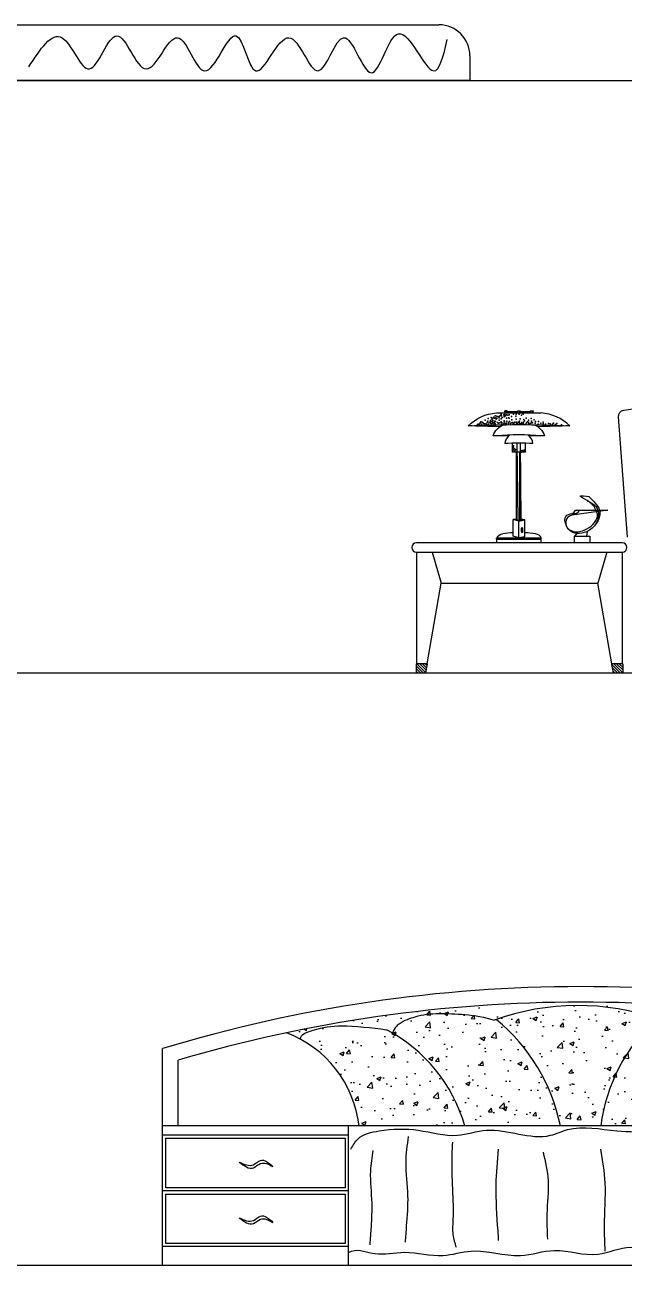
# Model space of a CAD drawing. Header units: inches. Extents: x 18.5 to 61, y 8.5 to 33.3.
# Drawn here: x 51.442 to 53.378, y 15.048 to 19.056 of the extents above; entities that cross this region are included whole.
import ezdxf

# ---------------------------------------------------------------- set-up
doc = ezdxf.new("R2010")
doc.units = ezdxf.units.IN
doc.header["$MEASUREMENT"] = 0
for name, color, linetype in [('02', 2, 'Continuous'), ('1', 1, 'Continuous'), ('4', 4, 'Continuous'), ('8', 8, 'Continuous')]:
    doc.layers.add(name, color=color, linetype=linetype)

msp = doc.modelspace()

# ---------------------------------------------------------------- hatches: boundary and pattern name
at = {"layer": '8'}
h = msp.add_hatch(dxfattribs=at)
h.set_pattern_fill('ANSI31', color=256, scale=0.05, style=0)
h.set_pattern_definition([(135, (47.3731673, 7.096654), (0.0044194174, 0.0044194174), [])])
h.paths.add_polyline_path([(53.3718, 16.9915, -0.414214), (53.3738, 16.9895), (53.3738, 16.9619), (53.3417, 16.9619), (53.337, 16.9891, -0.465152), (53.339, 16.9915)])
h.paths.add_polyline_path([(52.7402, 16.9919, -0.465152), (52.7422, 16.9896), (52.7374, 16.9619), (52.7054, 16.9619), (52.7054, 16.9899, -0.414214), (52.7074, 16.9919)])
h = msp.add_hatch(dxfattribs=at)
h.set_pattern_fill('AR-CONC', color=256, scale=0.02, style=0)
h.set_pattern_definition([(50, (-78.99893, -12.13597), (0.14345204, -0.01255043), [0.015, -0.165]), (355, (-78.99893, -12.13597), (-0.02775027, 0.15043843), [0.012, -0.132]), (100.4514, (-78.98698, -12.13702), (0.11570188, 0.13788791), [0.01274804, -0.14022842]), (46.1842, (-78.99893, -12.09597), (0.2134482, -0.0331038), [0.0225, -0.2475]), (96.6356, (-78.98114, -12.09873), (0.18693254, 0.19482357), [0.01912206, -0.2103426]), (351.1842, (-78.99893, -12.09597), (0.1869324, 0.19482372), [0.018, -0.198]), (21, (-78.97893, -12.10597), (0.11938141, -0.08052378), [0.015, -0.165]), (326, (-78.97893, -12.10597), (0.04866307, 0.14503001), [0.012, -0.132]), (71.4514, (-78.96898, -12.11268), (0.16804453, 0.0645061), [0.01274804, -0.14022842]), (37.5, (-78.99893, -12.13597), (0.002431971, 0.06657877), [0, -0.1304, 0, -0.134, 0, -0.1325]), (7.5, (-78.99893, -12.13597), (0.052613907, 0.078882342), [0, -0.0764, 0, -0.1274, 0, -0.0505]), (327.5, (-79.04353, -12.13597), (0.106764487, -0.004510974), [0, -0.05, 0, -0.156, 0, -0.207]), (317.5, (-79.06353, -12.13597), (0.116637234, 0.020020996), [0, -0.065, 0, -0.1036, 0, -0.147])])
edge = h.paths.add_edge_path()
edge.add_arc((52.5825, 15.3773), 0.6013, 11.5623, 50.58)
edge.add_arc((53.228, 15.0955), 0.7915, 70.6735, 109.4614, ccw=False)
edge.add_spline(control_points=[(53.49, 15.8424), (53.5394, 15.8592), (53.6075, 15.8633), (53.7481, 15.857), (53.8103, 15.8381), (53.8319, 15.818), (53.8416, 15.7963)], knot_values=[23.436386, 23.436386, 23.436386, 23.436386, 110.390343, 192.048376, 235.610607, 252.17932, 252.17932, 252.17932, 252.17932], degree=3, periodic=0)
edge.add_arc((54.0991, 15.3584), 0.508, 117.3892, 120.4513, ccw=False)
edge.add_spline(control_points=[(53.8654, 15.8095), (53.9075, 15.8152), (53.9648, 15.8269), (54.0353, 15.8142), (54.1368, 15.7948), (54.1414, 15.7809), (54.1416, 15.7784)], knot_values=[31.474715, 31.474715, 31.474715, 31.474715, 130.046163, 211.704196, 255.266426, 263.79681, 263.79681, 263.79681, 263.79681], degree=3, periodic=0)
edge.add_arc((54.3168, 15.4561), 0.3669, 110.8676, 118.5325, ccw=False)
edge.add_arc((53.2368, 11.2916), 4.6063, 78.1057, 101.8943)
edge.add_arc((52.1567, 15.4561), 0.3669, 6.5328, 69.1324, ccw=False)
edge.add_line((52.5212, 15.4978), (53.1716, 15.4978))
h.paths.add_polyline_path([(53.4843, 15.8444, 0.168921), (52.9643, 15.8418, -0.171911), (53.1716, 15.4978), (53.3019, 15.4978, -0.180709)], flags=16)
edge = h.paths.add_edge_path(flags=17)
edge.add_line((53.3019, 15.4978), (53.6106, 15.4978))
edge.add_arc((54.0991, 15.3584), 0.508, 120.4513, 164.0757, ccw=False)
edge.add_spline(control_points=[(53.8416, 15.7963), (53.8319, 15.818), (53.8103, 15.8381), (53.7481, 15.857), (53.6075, 15.8633), (53.5394, 15.8592), (53.49, 15.8424)], knot_values=[23.436386, 23.436386, 23.436386, 23.436386, 40.005099, 83.56733, 165.225363, 252.17932, 252.17932, 252.17932, 252.17932], degree=3, periodic=0)
edge.add_arc((53.228, 15.0955), 0.7915, 70.6735, 71.1097)
edge.add_arc((53.8569, 15.427), 0.5595, 131.7599, 172.7332)
edge = h.paths.add_edge_path(flags=17)
edge.add_line((53.6106, 15.4978), (53.9523, 15.4978))
edge.add_arc((54.3168, 15.4561), 0.3669, 118.5325, 173.4672, ccw=False)
edge.add_spline(control_points=[(54.1416, 15.7784), (54.1414, 15.7809), (54.1368, 15.7948), (54.0353, 15.8142), (53.9648, 15.8269), (53.9075, 15.8152), (53.8654, 15.8095)], knot_values=[31.474715, 31.474715, 31.474715, 31.474715, 40.005099, 83.56733, 165.225363, 263.79681, 263.79681, 263.79681, 263.79681], degree=3, periodic=0)
edge.add_arc((54.0991, 15.3584), 0.508, 117.3892, 120.4511)
edge.add_spline(control_points=[(53.8421, 15.7952), (53.842, 15.7956), (53.8418, 15.796), (53.8416, 15.7963)], knot_values=[23.149028, 23.149028, 23.149028, 23.149028, 23.436386, 23.436386, 23.436386, 23.436386], degree=3, periodic=0)
edge.add_arc((54.0991, 15.3584), 0.508, 120.4513, 164.0757)

# ---------------------------------------------------------------- linework, layer by layer
at = {"layer": '02'}
for p, q in [((51.1193, 19.056), (52.7793, 19.056)), ((52.8793, 18.956), (52.8793, 18.876)), ((52.8793, 18.876), (51.3703, 18.876)), ((52.991, 17.8055), (53.0002, 17.8055)), ((53.0165, 17.6749), (53.0165, 17.7037)), ((53.0347, 17.4557), (53.0315, 17.7041)), ((53.0452, 17.4562), (53.0432, 17.7041)), ((53.0584, 17.6749), (53.0584, 17.7037)), ((53.0584, 17.6749), (53.0165, 17.6749)), ((53.0298, 17.4564), (53.0298, 17.6749)), ((53.0403, 17.4557), (53.0403, 17.6749)), ((53.2201, 17.4881), (53.3243, 17.4881)), ((53.3243, 17.4871), (53.2244, 17.4733)), ((53.0298, 17.4588), (53.0187, 17.4579)), ((53.0187, 17.4038), (53.0187, 17.4579)), ((53.0371, 17.4526), (53.0187, 17.4579)), ((53.0371, 17.4526), (53.0571, 17.4563)), ((53.0371, 17.3977), (53.0371, 17.4526)), ((53.0571, 17.4563), (53.0452, 17.4582)), ((53.0571, 17.4011), (53.0571, 17.4564)), ((52.9651, 17.3935), (52.9651, 17.3969)), ((53.2244, 17.4117), (53.2169, 17.4032)), ((53.2169, 17.3819), (53.2169, 17.4032)), ((53.2169, 17.4032), (53.2669, 17.4032)), ((53.2573, 17.4032), (53.2595, 17.4191)), ((53.2669, 17.4032), (53.2669, 17.3819)), ((52.7064, 17.3519), (53.3724, 17.3519)), ((52.7573, 17.3519), (52.7864, 17.2519)), ((53.3216, 17.3519), (53.2924, 17.2519)), ((52.7415, 16.9915), (52.7864, 17.2519)), ((52.7864, 17.2519), (53.2924, 17.2519)), ((53.3375, 16.9908), (53.2924, 17.2519)), ((52.7054, 16.9899), (52.7054, 16.9619)), ((52.7074, 16.9919), (52.7402, 16.9919)), ((52.7374, 16.9619), (52.7422, 16.9896)), ((52.4868, 15.2878), (51.8868, 15.2878))]:
    msp.add_line(p, q, dxfattribs=at)
for points in [[(52.8739, 17.7603, -0.178639), (52.9651, 17.802), (53.1099, 17.802)], [(52.998, 17.802), (52.998, 17.8044, -0.204461), (53.0003, 17.8055, 0.555281), (52.9995, 17.8075), (52.9995, 17.8083), (52.9917, 17.8083), (52.9917, 17.8075, 0.555281), (52.9909, 17.8055, -0.204461), (52.9932, 17.8044), (52.9932, 17.802)], [(53.0351, 17.802), (53.0351, 17.8044, 0.204461), (53.0328, 17.8055, -0.555281), (53.0336, 17.8075), (53.0336, 17.8083), (53.0415, 17.8083), (53.0415, 17.8075, -0.555281), (53.0422, 17.8055, 0.204461), (53.0399, 17.8044), (53.0399, 17.802)], [(53.077, 17.8028, 0.094811), (53.0734, 17.8059), (53.0424, 17.8059)], [(53.077, 17.802), (53.077, 17.8044, 0.204461), (53.0748, 17.8055, -0.555282), (53.0755, 17.8075), (53.0755, 17.8083), (53.0834, 17.8083), (53.0834, 17.8075, -0.555282), (53.0841, 17.8055, 0.204461), (53.0819, 17.8044), (53.0819, 17.802)], [(53.3883, 17.4), (53.3589, 17.7892, -0.40152), (53.3764, 17.8106), (53.4069, 17.8146), (53.4702, 17.4191)], [(52.9761, 17.7574, -0.005704), (52.8733, 17.7603, -0.023086), (53.2016, 17.7603, -0.005704), (53.0989, 17.7574)], [(53.0047, 17.7281), (52.9549, 17.7281, -0.227544), (52.9877, 17.7638, -0.227544)], [(53.0873, 17.7638, -0.227544), (53.1201, 17.7281), (53.0703, 17.7281)], [(53.0447, 17.4295), (53.0447, 17.4235, 0.108832), (53.0465, 17.4155)], [(53.0447, 17.4295, -0.544955), (53.0462, 17.4271, 0.064522), (53.0465, 17.4155)], [(53.0465, 17.4155), (53.0505, 17.4163, -0.055126), (53.0503, 17.4279, 0.486218), (53.0491, 17.4302), (53.0449, 17.4295)], [(53.3724, 16.9913), (53.3724, 17.352, 0.967186), (53.3714, 17.3819), (52.7064, 17.3819, 1), (52.7064, 17.3519), (52.7064, 16.9917)], [(53.3738, 16.9615), (53.3738, 16.9895, 0.414214), (53.3718, 16.9915), (53.339, 16.9915, 0.465152), (53.337, 16.9891), (53.3418, 16.9615)]]:
    msp.add_lwpolyline(points, format="xyb", dxfattribs=at)
for points in [[(53.0326, 17.8059), (53.0016, 17.8059)], [(53.1099, 17.3969), (52.9651, 17.3969)], [(53.0571, 17.4011), (53.0371, 17.3977), (53.0187, 17.4038)], [(53.0505, 17.4284), (53.0464, 17.4277)], [(53.1099, 17.3819), (53.1099, 17.3969)], [(52.9651, 17.3935), (53.1099, 17.3935)], [(52.9655, 17.3935), (52.9655, 17.3819)]]:
    msp.add_lwpolyline(points, dxfattribs=at)
msp.add_lwpolyline([(51.8968, 15.4578), (52.4768, 15.4578), (52.4768, 15.2978), (51.8968, 15.2978)], close=True, dxfattribs=at)
for centre, radius, start, end in [((52.7793, 18.956), 0.1, 360, 90), ((53.0078, 17.7948), 0.0127, 119.1208, 140.2305), ((53.0981, 17.6546), 0.1479, 45.5945, 85.4316), ((53.0375, 16.7465), 0.9842, 85.7804, 94.2196), ((53.0359, 17.6964), 0.0445, 130.1548, 171.8287), ((53.039, 17.6964), 0.0445, 8.1713, 49.8452), ((53.0375, 16.9453), 0.7588, 86.5578, 93.4422), ((53.038, 17.5015), 0.0459, 259.6228, 278.9967), ((52.9894, 17.3828), 0.0281, 98.4064, 150.0209), ((53.0384, 17.1173), 0.2981, 93.798, 100.2614), ((53.0384, 17.1173), 0.2981, 79.7386, 86.398), ((53.09, 17.3895), 0.0212, 20.3456, 85.9287), ((52.7074, 16.9899), 0.002, 90, 180), ((52.7402, 16.9899), 0.002, 350.2176, 90)]:
    msp.add_arc(centre, radius, start, end, dxfattribs=at)
for points in [[(51.4548, 18.9198), (51.5622, 19.0144), (51.6506, 18.9135), (51.739, 19.0207), (51.8337, 18.9135), (51.9348, 19.0144), (52.0232, 18.9072), (52.1242, 19.0207), (52.1874, 18.9072), (52.2947, 19.0144), (52.3894, 18.9072), (52.4715, 19.0144), (52.5599, 18.9009), (52.6483, 19.027), (52.762, 18.9072), (52.8062, 19.0081)], [(53.2201, 17.4881), (53.2308, 17.4839), (53.2265, 17.4786), (53.2084, 17.4765)], [(52.6801, 15.4636), (52.672, 15.3802), (52.6781, 15.2724), (52.674, 15.1748), (52.6699, 15.1219)], [(52.8226, 15.4453), (52.8205, 15.364), (52.8246, 15.2521), (52.8246, 15.1992), (52.8246, 15.1464), (52.8348, 15.1057)], [(52.5661, 15.4189), (52.558, 15.3518), (52.5621, 15.248), (52.56, 15.1728), (52.556, 15.1138)], [(52.9711, 15.4229), (52.963, 15.307), (52.9691, 15.1586), (52.9711, 15.1281)], [(53.1156, 15.4128), (53.1319, 15.3213), (53.1278, 15.2135), (53.1299, 15.1321)], [(53.3008, 15.4229), (53.3151, 15.3131), (53.313, 15.1748), (53.3151, 15.0935)], [(52.1341, 15.3811), (52.1801, 15.3725), (52.203, 15.3866), (52.2432, 15.3663)], [(52.1341, 15.3811), (52.1801, 15.3624), (52.203, 15.3765), (52.2432, 15.3663)], [(52.1341, 15.2011), (52.1801, 15.1925), (52.203, 15.2066), (52.2432, 15.1863)], [(52.1341, 15.2011), (52.1801, 15.1824), (52.203, 15.1965), (52.2432, 15.1863)]]:
    msp.add_spline(points, degree=3, dxfattribs=at)
for points, knots in [([(53.286, 17.4881), (53.2839, 17.4932), (53.2752, 17.5133), (53.2141, 17.5387), (53.252, 17.5336), (53.2658, 17.5317)], [136.132183, 136.132183, 136.132183, 136.132183, 147.226606, 180.988529, 200.496136, 200.496136, 200.496136, 200.496136]), ([(53.2584, 17.5179), (53.2683, 17.5134), (53.2828, 17.5068), (53.2904, 17.4928), (53.2921, 17.4881)], [0, 0, 0, 0, 20.62058, 30.054702, 30.054702, 30.054702, 30.054702]), ([(53.2986, 17.4835), (53.2987, 17.4829), (53.3021, 17.4591), (53.2675, 17.4091), (53.195, 17.4084), (53.1776, 17.4766), (53.2143, 17.4747), (53.2189, 17.4854), (53.2201, 17.4881)], [38.626641, 38.626641, 38.626641, 38.626641, 39.881801, 89.959295, 127.798824, 157.940855, 174.456676, 180.055182, 180.055182, 180.055182, 180.055182]), ([(53.2254, 17.4733), (53.2134, 17.4724), (53.1913, 17.4708), (53.1849, 17.432), (53.2202, 17.4115), (53.2559, 17.4247), (53.2821, 17.4446), (53.2949, 17.4682), (53.2896, 17.4796), (53.2885, 17.4821)], [0, 0, 0, 0, 21.09917, 38.676394, 60.076876, 87.213349, 107.936622, 126.385163, 131.817526, 131.817526, 131.817526, 131.817526]), ([(53.2936, 17.4828), (53.2942, 17.48), (53.2961, 17.4639), (53.2888, 17.4493), (53.2819, 17.4375)], [33.559119, 33.559119, 33.559119, 33.559119, 39.068987, 64.646446, 64.646446, 64.646446, 64.646446])]:
    msp.add_open_spline(points, degree=3, knots=knots, dxfattribs=at)
msp.add_open_spline([(53.2637, 17.5317), (53.2782, 17.5179), (53.2927, 17.504), (53.2975, 17.4881)], degree=3, dxfattribs=at)
for p in [(52.9801, 17.7976), (52.9924, 17.7967), (53.0203, 17.7978), (53.0292, 17.7978), (53.0381, 17.7978), (53.0515, 17.7978), (52.9034, 17.7645), (52.9056, 17.7656), (52.909, 17.7622), (52.9101, 17.7656), (52.912, 17.7694), (52.9141, 17.7735), (52.9167, 17.7656), (52.9194, 17.7715), (52.9214, 17.7704), (52.9234, 17.7678), (52.9279, 17.7667), (52.9288, 17.7788), (52.9323, 17.7667), (52.934, 17.7631), (52.9346, 17.7723), (52.9368, 17.7756), (52.9368, 17.7711), (52.9382, 17.784), (52.9392, 17.7652), (52.9435, 17.7723), (52.9457, 17.7778), (52.9457, 17.7678), (52.9466, 17.7715), (52.9468, 17.7767), (52.9476, 17.7871), (52.9497, 17.7662), (52.9501, 17.7812), (52.9518, 17.7746), (52.9529, 17.7851), (52.9529, 17.7694), (52.9535, 17.7845), (52.9535, 17.7778), (52.9571, 17.7882), (52.9579, 17.7711), (52.9581, 17.7662), (52.959, 17.7845), (52.9602, 17.7756), (52.9612, 17.7924), (52.9613, 17.7667), (52.9624, 17.7745), (52.9635, 17.7856), (52.9644, 17.7819), (52.9668, 17.7912), (52.9668, 17.7834), (52.968, 17.7711), (52.9702, 17.7889), (52.9717, 17.7683), (52.9735, 17.7856), (52.9738, 17.7788), (52.9749, 17.7913), (52.9757, 17.77), (52.978, 17.7934), (52.9801, 17.7735), (52.9802, 17.7823), (52.9813, 17.7923), (52.9822, 17.7662), (52.9824, 17.77), (52.9835, 17.7867), (52.9885, 17.7662), (52.9891, 17.7956), (52.9895, 17.7725), (52.9902, 17.7912), (52.9902, 17.7889), (52.9902, 17.7767), (52.9947, 17.7923), (52.9948, 17.7673), (52.9979, 17.7955), (52.9979, 17.7735), (52.9979, 17.7662), (52.998, 17.7845), (52.9986, 17.7752), (53.0014, 17.7945), (53.0036, 17.7856), (53.0036, 17.7678), (53.0042, 17.7704), (53.0058, 17.7956), (53.0063, 17.7851), (53.0073, 17.7746), (53.0105, 17.7662), (53.0114, 17.7689), (53.0125, 17.77), (53.0136, 17.7901), (53.0147, 17.7798), (53.0178, 17.7704), (53.0188, 17.7662), (53.0214, 17.7678), (53.0247, 17.7723), (53.0281, 17.7912), (53.0283, 17.7819), (53.0293, 17.7715), (53.0293, 17.7662), (53.0325, 17.7667), (53.0356, 17.7715), (53.0381, 17.7723), (53.0396, 17.7752), (53.0398, 17.7673), (53.0419, 17.783), (53.044, 17.7673), (53.0459, 17.7945), (53.0465, 17.7673), (53.0474, 17.7708), (53.0524, 17.7662), (53.0526, 17.7723), (53.0534, 17.7809), (53.0559, 17.7767), (53.0597, 17.7652), (53.0607, 17.7851), (53.0618, 17.7694), (53.0657, 17.7734), (53.0681, 17.7788), (53.0681, 17.7723), (53.0691, 17.7662), (53.0733, 17.7641), (53.0744, 17.7673), (53.0762, 17.7691), (53.0775, 17.784), (53.0782, 17.7756), (53.0793, 17.7723), (53.0815, 17.77), (53.0869, 17.7798), (53.0904, 17.7689), (53.0915, 17.7745), (53.0993, 17.7656), (53.1004, 17.7745), (53.1082, 17.7689), (53.116, 17.7723), (53.116, 17.7678), (53.1238, 17.7656), (53.1327, 17.7678), (53.1383, 17.7667), (53.1445, 17.7631), (53.1461, 17.7656), (53.1498, 17.7683), (53.156, 17.7641), (53.1602, 17.7673), (53.1749, 17.7631), (53.0176, 17.6779), (53.0183, 17.6863), (53.0186, 17.683), (53.0199, 17.696), (53.0199, 17.6908), (53.022, 17.6855), (53.0246, 17.6789), (53.0251, 17.6813), (53.0262, 17.6834), (53.0293, 17.6763), (53.045, 17.6806), (53.049, 17.6766), (53.05, 17.6803), (53.0537, 17.6809), (53.0547, 17.6779), (53.0564, 17.6826), (53.0447, 17.6749), (53.0564, 17.6756), (53.0259, 17.4578), (53.0265, 17.4577), (53.0459, 17.4571), (53.0478, 17.4573)]:
    msp.add_point(p, dxfattribs=at)
at = {"layer": '1'}
for p, q in [((40.3716, 18.876), (60.6678, 18.876)), ((40.3716, 16.9619), (60.6678, 16.9619)), ((40.3716, 15.0478), (60.6678, 15.0478))]:
    msp.add_line(p, q, dxfattribs=at)
at = {"layer": '4'}
for p, q in [((51.8868, 15.0478), (51.8868, 15.7478)), ((51.9368, 15.4978), (51.9368, 15.7106)), ((54.5868, 15.4978), (51.8868, 15.4978)), ((52.4868, 15.0478), (52.4868, 15.4978)), ((52.4868, 15.4678), (51.8868, 15.4678)), ((52.4868, 15.1078), (51.8868, 15.1078))]:
    msp.add_line(p, q, dxfattribs=at)
msp.add_lwpolyline([(51.8968, 15.2778), (52.4768, 15.2778), (52.4768, 15.1178), (51.8968, 15.1178)], close=True, dxfattribs=at)
for centre, radius, start, end in [((53.2368, 11.2916), 4.6563, 73.1461, 106.8539), ((53.2368, 11.2916), 4.6063, 73.6069, 106.3931), ((53.228, 15.0955), 0.7915, 70.6735, 109.9371), ((52.5825, 15.3773), 0.6013, 11.5623, 50.537), ((53.8569, 15.427), 0.5595, 131.8014, 172.7332), ((52.1567, 15.4561), 0.3669, 6.5328, 69.1324), ((52.3745, 15.3587), 0.5078, 15.8945, 62.4102)]:
    msp.add_arc(centre, radius, start, end, dxfattribs=at)
for points, knots in [([(52.6294, 15.7966), (52.6391, 15.818), (52.6607, 15.8381), (52.7228, 15.857), (52.763, 15.8635), (52.8973, 15.8589), (52.9581, 15.8396)], [23.505365, 23.505365, 23.505365, 23.505365, 40.005099, 83.56733, 165.225363, 256.856674, 256.856674, 256.856674, 256.856674]), ([(52.3317, 15.7777), (52.3317, 15.7801), (52.334, 15.7948), (52.3916, 15.8142), (52.4626, 15.827), (52.5637, 15.815), (52.6097, 15.8088)], [31.59373, 31.59373, 31.59373, 31.59373, 40.005099, 83.56733, 165.225363, 265.256025, 265.256025, 265.256025, 265.256025]), ([(52.4868, 15.0889), (52.4901, 15.0908), (52.505, 15.0977), (52.5359, 15.0948), (52.5905, 15.0775), (52.678, 15.0999), (52.7817, 15.0671), (52.9053, 15.1091), (53.0269, 15.062), (53.1616, 15.1116), (53.2826, 15.0631), (53.3856, 15.1184), (53.5359, 15.0621), (53.6844, 15.1069), (53.8367, 15.0702), (53.9125, 15.1214), (53.9585, 15.0831), (53.9812, 15.0782), (53.9868, 15.0775)], [14.18434, 14.18434, 14.18434, 14.18434, 25.495278, 64.161668, 101.685513, 197.42096, 321.976527, 414.655064, 574.028018, 685.120232, 826.069565, 934.232844, 1002.882353, 1287.82251, 1373.392676, 1461.252239, 1514.973645, 1532.054011, 1532.054011, 1532.054011, 1532.054011])]:
    msp.add_open_spline(points, degree=3, knots=knots, dxfattribs=at)
msp.add_spline([(52.4949, 15.4229), (52.5173, 15.4555), (52.5865, 15.4819), (52.7127, 15.4839), (52.8388, 15.4677), (52.9325, 15.4839), (53.14, 15.4677), (53.195, 15.486), (53.3537, 15.4819), (53.5959, 15.4778), (53.7119, 15.4697), (53.8137, 15.4921), (53.9154, 15.4799), (53.9907, 15.4595)], degree=3, dxfattribs=at)

doc.saveas('drawing.dxf')
